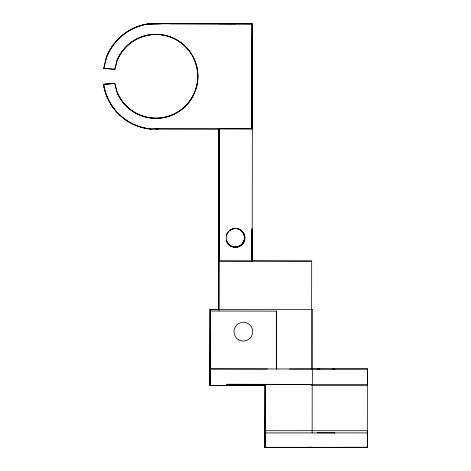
<?xml version="1.0" encoding="UTF-8"?>
<svg xmlns="http://www.w3.org/2000/svg" width="471" height="471" viewBox="0 0 471 471"><rect width="100%" height="100%" fill="white"/><g stroke="black" fill="none" stroke-linecap="round" stroke-linejoin="round"><path stroke-width="0.71" d="M265.255 385.466L209.713 385.413L209.783 309.435L218.597 309.447M218.609 128.854L218.55 260.899M218.827 128.554L218.662 309.494L218.674 174.853L218.703 186.175M218.827 309.541L219.033 128.618M218.968 311.031L219.068 174.971L219.092 186.292M251.75 103.744L252.02 23.956L160.941 23.603M251.844 37.745L251.891 128.96M251.826 228.835L251.785 260.928L252.109 261.028M251.867 129.013L251.985 23.944M219.133 23.803L252.232 23.838L252.321 128.701L252.191 261.099L219.092 261.064L219.221 128.671L251.908 128.701M264.837 447.45L312.179 447.32L265.214 447.297L265.273 432.926L367.457 432.902L367.345 447.303L264.837 447.45L264.896 385.513L265.32 385.49L265.32 384.389L226.698 384.295M265.079 385.496L264.908 447.285L265.214 447.297L265.32 385.49L209.713 385.413M311.843 309.535L312.344 309.63L312.338 384.371L311.549 384.389L311.549 385.49L367.356 385.543L367.374 368.94L289.541 369.028M311.59 369.028L311.684 261.081L251.655 260.928M367.356 384.442L367.351 368.928L367.315 447.291M218.691 203.342L218.632 220.092L218.603 211.114M251.973 261.028L252.026 228.912M276.347 369.034L276.43 311.107L276.377 369.04M267.552 369.028L210.101 368.928L210.284 309.535L209.783 309.435M103.691 68.36L114.865 69.284L103.691 68.36L106.21 57.603A52.958 52.958 0 0 1 147.146 24.003L161.688 23.774M103.914 68.442L106.411 57.739A52.958 52.958 0 0 1 147.346 24.139L161.159 23.685M116.82 61L114.842 69.331L117.22 60.4A41.925 41.925 0 0 1 191.679 54.33M367.515 368.993L210.196 368.94L210.278 311.013L276.453 311.119M103.502 84.933L103.508 84.303L114.63 83.332L116.873 91.757M117.197 60.453A41.925 41.925 0 0 1 181.406 43.055A41.925 41.925 0 0 1 181.588 109.578A41.925 41.925 0 0 1 117.285 92.54L114.847 83.414L103.485 84.35L114.824 83.467M209.86 385.366L210.349 385.355L210.296 368.828M147.123 24.056L161.188 23.632M150.561 129.007L157.349 128.807M158.774 128.813L150.785 129.095A52.958 52.958 0 0 1 103.72 85.016L103.508 84.303M226.698 385.396L226.834 384.295L312.338 384.371M251.72 128.654L252.321 128.701M317.495 432.867L317.189 432.867L334.84 432.873L334.545 432.867M367.345 447.303L367.457 432.902M295.299 447.432L311.849 447.262M169.978 23.809L235.459 23.874M318.437 368.911L317.248 368.905L319.821 368.905M332.326 368.928L334.899 368.928L333.709 368.923M265.32 384.389L311.549 384.389M265.273 430.724L367.315 430.694L367.315 432.902M367.445 447.244L264.949 447.432M155.813 23.768L252.232 23.838M219.198 128.942L155.919 128.924M251.908 129.025L155.848 128.895A52.999 52.999 0 0 0 157.285 128.877M219.015 260.993L311.684 261.081M210.284 309.535L312.344 309.63M367.498 384.442L312.196 384.371L312.149 432.92M210.095 368.928L209.984 385.355M127.918 44.922A41.925 41.925 0 0 1 189.99 52.022A41.925 41.925 0 0 1 176.089 112.928A41.925 41.925 0 0 1 117.085 92.404M116.996 60.317A41.925 41.925 0 0 1 127.376 45.416M194.959 60.859A41.925 41.925 0 0 1 195.789 89.543M194.776 92.275A41.925 41.925 0 0 1 194.199 93.611M193.575 94.93A41.925 41.925 0 0 1 192.898 96.237M192.18 97.521A41.925 41.925 0 0 1 117.308 92.487M192.433 55.596A41.925 41.925 0 0 1 194.688 60.188M150.585 128.954A52.958 52.958 0 0 1 103.526 84.88M150.808 129.042A52.958 52.958 0 0 1 118.998 114.229M117.968 113.193A52.958 52.958 0 0 1 107.759 98.198M107.465 97.532A52.958 52.958 0 0 1 103.744 84.968M106.434 57.686A52.958 52.958 0 0 1 109.119 51.698M109.82 50.409A52.958 52.958 0 0 1 114.253 43.75M115.165 42.614A52.958 52.958 0 0 1 122.401 35.402M122.96 34.948A52.958 52.958 0 0 1 147.37 24.086M231.131 229.377A9.379 9.379 0 0 1 243.937 234.211A9.379 9.379 0 0 1 238.279 246.674A9.379 9.379 0 0 1 226.21 240.21M226.215 235.359A9.379 9.379 0 0 1 226.869 233.634M229.094 230.737A9.379 9.379 0 0 1 230.072 229.989M237.555 228.688A9.379 9.379 0 0 1 242.736 243.213A9.379 9.379 0 0 1 227.316 242.948M235.129 228.364A9.379 9.379 0 0 1 236.96 228.547M237.49 228.67A9.379 9.379 0 0 1 243.319 242.153A9.379 9.379 0 0 1 228.865 244.767M228.417 244.349A9.379 9.379 0 0 1 227.252 242.924M235.064 228.347A9.379 9.379 0 0 1 236.895 228.529M230.766 229.718A9.379 9.379 0 0 1 243.136 232.468A9.379 9.379 0 0 1 241.47 245.032A9.379 9.379 0 0 1 228.806 244.467M228.394 244.019A9.379 9.379 0 0 1 226.386 240.263M226.392 235.406A9.379 9.379 0 0 1 227.04 233.681M227.652 232.627A9.379 9.379 0 0 1 228.406 231.65M229.265 230.784A9.379 9.379 0 0 1 230.248 230.036M238.667 339.821A9.379 9.379 0 0 0 252.744 331.719A9.379 9.379 0 0 0 238.685 323.577A9.379 9.379 0 0 0 238.667 339.821M230.902 246.009A9.379 9.379 0 0 0 244.979 237.902A9.379 9.379 0 0 0 230.92 229.766A9.379 9.379 0 0 0 230.902 246.009"/></g></svg>
